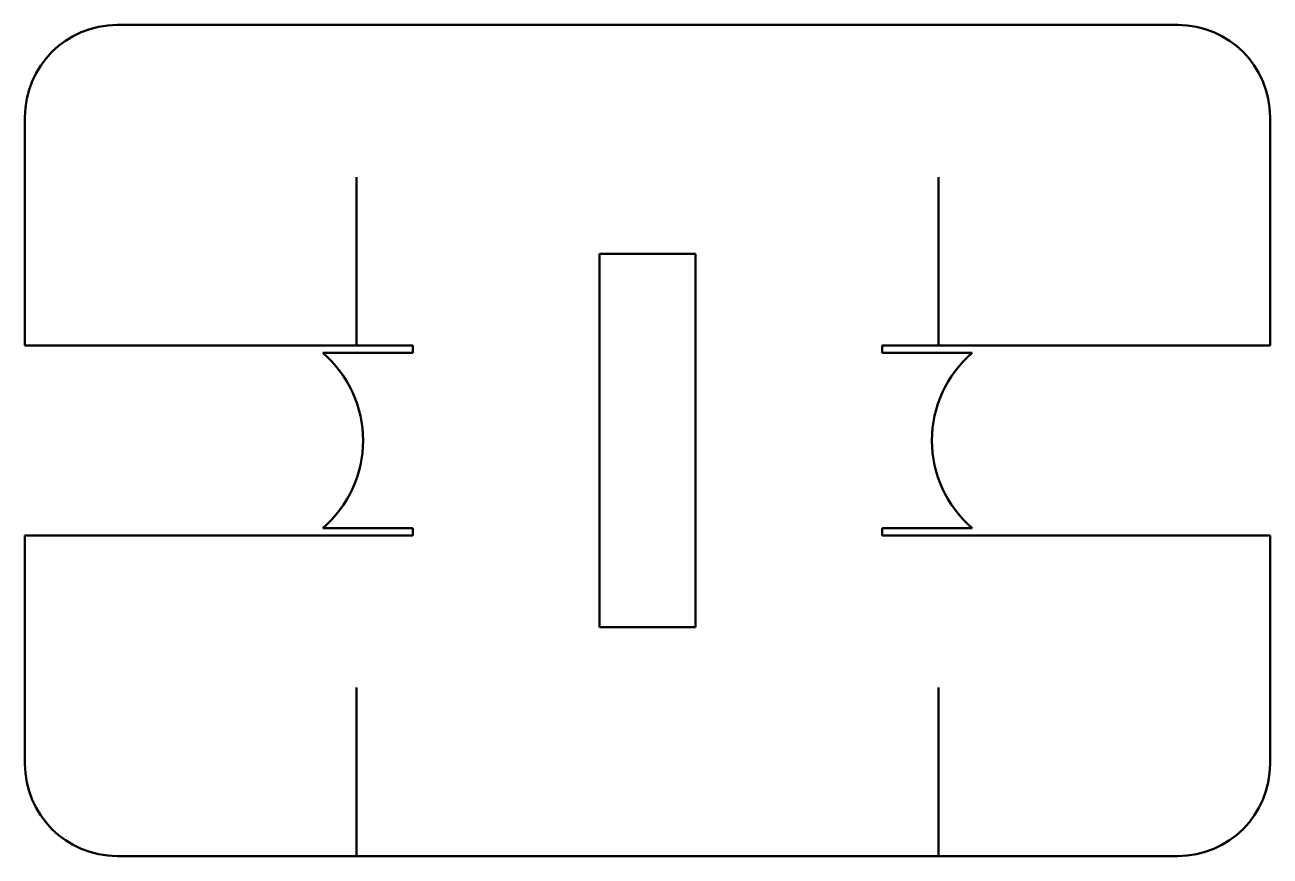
# Model space of a CAD drawing. Header units: inches. Extents: x -2.63 to 0.74, y -1.38 to 0.87.
import ezdxf

# ---------------------------------------------------------------- set-up
doc = ezdxf.new("R2010")
doc.units = ezdxf.units.IN
doc.header["$MEASUREMENT"] = 0
doc.linetypes.add('Dashed Space', pattern=[0.912, 0.456, -0.456])
for name, color, linetype, lineweight in [('IV_BEND_DOWN', 3, 'Dashed Space', 50), ('IV_EXTERIOR_PROFILES', 7, 'Continuous', 50), ('IV_INTERIOR_PROFILES', 7, 'Continuous', 50)]:
    doc.layers.add(name, color=color, linetype=linetype, lineweight=lineweight)

msp = doc.modelspace()

# ---------------------------------------------------------------- linework, layer by layer
at = {"layer": 'IV_BEND_DOWN'}
for p, q in [((-1.728, 0), (-1.728, 0.8678)), ((-0.1527, 0), (-0.1527, 0.8678)), ((-1.728, -1.3822), (-1.728, -0.5144)), ((-0.1527, -1.3822), (-0.1527, -0.5144))]:
    msp.add_line(p, q, dxfattribs=at)
at = {"layer": 'IV_EXTERIOR_PROFILES'}
for p, q in [((-2.3757, 0.8678), (0.495, 0.8678)), ((-2.6257, 0), (-2.6257, 0.6178)), ((0.745, 0), (0.745, 0.6178)), ((-2.6257, 0), (-1.5754, 0)), ((-1.5754, 0), (-1.5754, -0.02)), ((-0.3054, 0), (-0.3054, -0.02)), ((-0.3054, 0), (0.745, 0)), ((-1.5754, -0.02), (-1.8194, -0.02)), ((-0.3054, -0.02), (-0.0613, -0.02)), ((-1.8194, -0.4944), (-1.5754, -0.4944)), ((-1.5754, -0.4944), (-1.5754, -0.5144)), ((-0.0613, -0.4944), (-0.3054, -0.4944)), ((-0.3054, -0.4944), (-0.3054, -0.5144)), ((-1.5754, -0.5144), (-2.6257, -0.5144)), ((-2.6257, -1.1322), (-2.6257, -0.5144)), ((0.745, -0.5144), (-0.3054, -0.5144)), ((0.745, -1.1322), (0.745, -0.5144)), ((-2.3757, -1.3822), (0.495, -1.3822))]:
    msp.add_line(p, q, dxfattribs=at)
for centre, radius, start, end in [((-2.3757, 0.6178), 0.25, 90, 180), ((0.495, 0.6178), 0.25, 0, 90), ((-2.0229, -0.2572), 0.3125, 310.6214, 49.3786), ((0.1421, -0.2572), 0.3125, 130.6214, 229.3786), ((-2.3757, -1.1322), 0.25, 180, 270), ((0.495, -1.1322), 0.25, 270, 0)]:
    msp.add_arc(centre, radius, start, end, dxfattribs=at)
at = {"layer": 'IV_INTERIOR_PROFILES'}
for p, q in [((-1.0704, -0.7622), (-1.0704, 0.2478)), ((-1.0704, 0.2478), (-0.8104, 0.2478)), ((-0.8104, 0.2478), (-0.8104, -0.7622)), ((-0.8104, -0.7622), (-1.0704, -0.7622))]:
    msp.add_line(p, q, dxfattribs=at)

doc.saveas('drawing.dxf')
